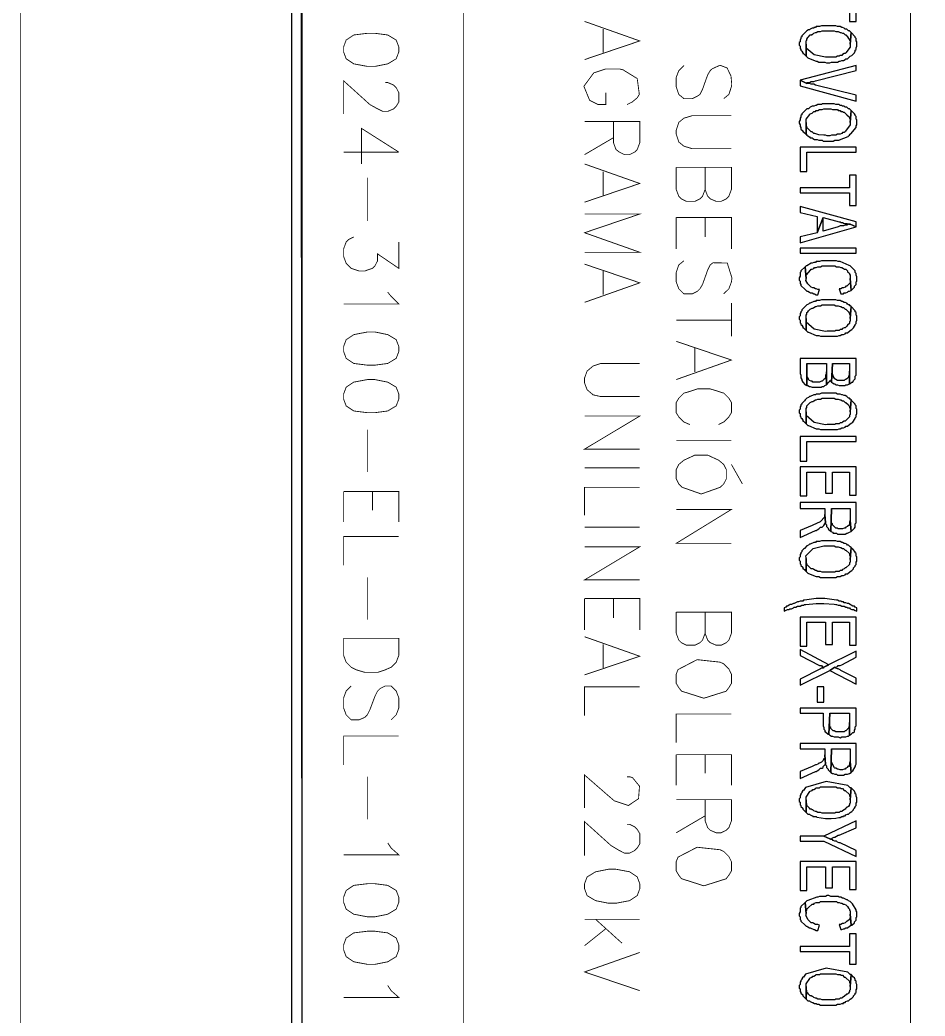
# Model space of a CAD drawing. Extents: x 0.1 to 11.6, y 0.2 to 16.4.
# Drawn here: x 0.125 to 1.014, y 0.937 to 1.915 of the extents above; entities that cross this region are included whole.
import ezdxf

# ---------------------------------------------------------------- set-up
doc = ezdxf.new("R2010")
doc.units = 0
doc.header["$MEASUREMENT"] = 0

msp = doc.modelspace()

# ---------------------------------------------------------------- linework, layer by layer
at = {"color": 0, "const_width": 0.000833}
for points in [[(0.125, 0.1875), (11.5667, 0.1875), (11.5667, 16.3633), (0.125, 16.3633), (0.125, 0.1875)], [(0.49669, 1.88835), (0.49414, 1.89497), (0.48584, 1.90001), (0.473307, 1.90164), (0.465821, 1.90164), (0.452474, 1.90001), (0.444988, 1.89497), (0.442492, 1.88835), (0.442492, 1.88331), (0.444988, 1.87663), (0.452474, 1.87164), (0.465821, 1.86914), (0.473307, 1.86914), (0.48584, 1.87164), (0.49414, 1.87663), (0.49669, 1.88331), (0.49669, 1.88835)], [(0.49669, 1.59413), (0.49414, 1.60081), (0.48584, 1.60579), (0.473307, 1.60835), (0.465821, 1.60835), (0.452474, 1.60579), (0.444988, 1.60081), (0.442492, 1.59413), (0.442492, 1.58914), (0.444988, 1.58247), (0.452474, 1.57747), (0.465821, 1.57579), (0.473307, 1.57579), (0.48584, 1.57747), (0.49414, 1.58247), (0.49669, 1.58914), (0.49669, 1.59413)], [(0.49669, 1.54747), (0.49414, 1.55414), (0.48584, 1.55914), (0.473307, 1.56164), (0.465821, 1.56164), (0.452474, 1.55914), (0.444988, 1.55414), (0.442492, 1.54747), (0.442492, 1.54249), (0.444988, 1.53581), (0.452474, 1.53082), (0.465821, 1.52914), (0.473307, 1.52914), (0.48584, 1.53082), (0.49414, 1.53581), (0.49669, 1.54249), (0.49669, 1.54747)], [(0.81836, 1.47331), (0.81581, 1.47831), (0.810818, 1.48247), (0.800022, 1.48747), (0.787489, 1.48747), (0.776693, 1.48247), (0.771647, 1.47831), (0.769151, 1.47331), (0.769151, 1.46414), (0.771647, 1.45915), (0.775011, 1.45589), (0.793728, 1.44928), (0.812392, 1.45589), (0.81581, 1.45915), (0.81836, 1.46414), (0.81836, 1.47331)], [(0.442492, 1.30751), (0.49669, 1.30751), (0.49669, 1.2908), (0.49414, 1.28413), (0.48915, 1.27913), (0.483344, 1.27664), (0.475857, 1.27414), (0.463325, 1.27414), (0.455024, 1.27664), (0.449978, 1.27913), (0.444988, 1.28413), (0.442492, 1.2908), (0.442492, 1.30751)], [(0.823351, 1.27246), (0.820856, 1.27751), (0.81581, 1.2825), (0.812175, 1.28418), (0.78966, 1.28662), (0.770887, 1.27686), (0.769151, 1.27246), (0.769151, 1.26329), (0.771647, 1.25917), (0.774306, 1.25575), (0.796278, 1.24875), (0.818143, 1.25564), (0.820856, 1.25917), (0.823351, 1.26329), (0.823351, 1.27246)], [(0.823351, 1.08832), (0.820856, 1.09332), (0.81581, 1.09831), (0.812175, 1.09999), (0.78966, 1.10243), (0.770887, 1.09272), (0.769151, 1.08832), (0.769151, 1.07916), (0.771647, 1.07498), (0.774306, 1.07156), (0.796278, 1.06456), (0.818143, 1.07145), (0.820856, 1.07498), (0.823351, 1.07916), (0.823351, 1.08832)], [(0.733344, 1.06668), (0.730849, 1.0733), (0.723307, 1.07834), (0.710015, 1.08084), (0.702474, 1.08084), (0.689996, 1.07834), (0.68164, 1.0733), (0.679144, 1.06668), (0.679144, 1.06163), (0.68164, 1.05496), (0.689996, 1.04997), (0.702474, 1.04747), (0.710015, 1.04747), (0.723307, 1.04997), (0.730849, 1.05496), (0.733344, 1.06163), (0.733344, 1.06668)], [(0.49669, 1.05333), (0.49414, 1.06), (0.48584, 1.065), (0.473307, 1.06662), (0.465821, 1.06662), (0.452474, 1.065), (0.444988, 1.06), (0.442492, 1.05333), (0.442492, 1.04834), (0.444988, 1.04167), (0.452474, 1.03668), (0.465821, 1.03413), (0.473307, 1.03413), (0.48584, 1.03668), (0.49414, 1.04167), (0.49669, 1.04834), (0.49669, 1.05333)], [(0.49669, 1.00667), (0.49414, 1.01329), (0.48584, 1.01834), (0.473307, 1.01997), (0.465821, 1.01997), (0.452474, 1.01834), (0.444988, 1.01329), (0.442492, 1.00667), (0.442492, 1.00163), (0.444988, 0.995008), (0.452474, 0.989962), (0.465821, 0.987468), (0.473307, 0.987468), (0.48584, 0.989962), (0.49414, 0.995008), (0.49669, 1.00163), (0.49669, 1.00667)]]:
    msp.add_lwpolyline(points, close=True, dxfattribs=at)
at = {"color": 0}
for points in [[(0.401693, 16.04), (0.391656, 16.05), (0.401693, 0.554144)], [(0.391656, 16.05), (0.401693, 0.554144), (0.391656, 0.543294)], [(0.945856, 1.91331), (0.945856, 1.94331), (0.939182, 1.94331), (0.939182, 1.93083), (0.890842, 1.93083), (0.890842, 1.92583), (0.939182, 1.92583), (0.939182, 1.91331)], [(0.94081, 1.9025), (0.939996, 1.90332), (0.939182, 1.90414), (0.938314, 1.90414), (0.9375, 1.905), (0.936686, 1.90582), (0.935004, 1.90582), (0.93419, 1.90662), (0.932508, 1.9075), (0.93164, 1.9075), (0.930012, 1.90831), (0.927518, 1.90831), (0.925836, 1.90913), (0.911675, 1.90913), (0.909993, 1.90831), (0.906685, 1.90831), (0.905817, 1.9075), (0.904189, 1.9075), (0.904189, 1.90662), (0.902507, 1.90662), (0.900825, 1.90582), (0.900011, 1.905), (0.899143, 1.905), (0.897515, 1.90414), (0.892524, 1.89914), (0.892524, 1.89833), (0.891656, 1.89746), (0.891656, 1.89665), (0.890842, 1.89497), (0.890842, 1.89333), (0.889974, 1.89247), (0.889974, 1.88997), (0.890842, 1.88917), (0.890842, 1.88667), (0.891656, 1.88579), (0.891656, 1.88499), (0.892524, 1.88417), (0.893337, 1.88249), (0.893337, 1.88167), (0.894151, 1.88167), (0.896647, 1.87918), (0.896647, 1.89415), (0.897515, 1.89497), (0.897515, 1.89583), (0.898329, 1.89746), (0.899143, 1.89833), (0.900825, 1.90001), (0.902507, 1.90001), (0.902507, 1.90082), (0.903321, 1.90082), (0.904189, 1.90164), (0.905817, 1.9025), (0.906685, 1.9025), (0.908311, 1.90332), (0.910807, 1.90332), (0.912489, 1.90414), (0.915853, 1.90414), (0.917914, 1.90414), (0.922581, 1.90414), (0.924154, 1.90414), (0.925836, 1.90332), (0.928331, 1.90332), (0.930012, 1.9025), (0.930826, 1.9025), (0.932508, 1.90164), (0.933322, 1.90164), (0.935004, 1.90001), (0.935818, 1.90001), (0.9375, 1.89833), (0.938314, 1.89665), (0.939182, 1.89583), (0.939182, 1.89497), (0.939996, 1.89415), (0.939996, 1.89085)], [(0.946669, 1.89085), (0.946669, 1.89333), (0.945856, 1.89415), (0.945856, 1.89665), (0.944988, 1.89746), (0.944988, 1.89833), (0.94081, 1.9025), (0.939996, 1.89085), (0.939996, 1.88917), (0.939887, 1.88818), (0.935601, 1.88238), (0.935004, 1.88167), (0.93419, 1.88167), (0.932508, 1.88081), (0.93164, 1.87999), (0.930012, 1.87999), (0.929144, 1.87918), (0.927518, 1.87918), (0.925836, 1.87831), (0.917481, 1.87831), (0.915799, 1.87815), (0.904785, 1.88043), (0.896756, 1.88715), (0.896647, 1.88917), (0.896647, 1.89085), (0.896647, 1.87918), (0.898329, 1.8775), (0.899089, 1.87722), (0.906629, 1.87424), (0.907497, 1.87414), (0.909179, 1.87332), (0.914985, 1.87332), (0.916667, 1.8725), (0.919976, 1.8725), (0.921658, 1.87332), (0.927518, 1.87332), (0.929144, 1.87414), (0.930012, 1.87414), (0.93164, 1.875), (0.933322, 1.875), (0.935004, 1.87582), (0.935818, 1.87663), (0.9375, 1.87663), (0.939996, 1.87918), (0.941678, 1.87999), (0.944174, 1.88249), (0.944988, 1.88417), (0.944988, 1.88499), (0.945856, 1.88579), (0.945856, 1.88747), (0.946669, 1.88917), (0.946669, 1.88997)], [(0.945856, 1.86496), (0.945856, 1.87001), (0.890842, 1.85579), (0.897515, 1.85249), (0.897515, 1.85331), (0.900011, 1.85331), (0.901693, 1.85417), (0.904189, 1.85417), (0.905817, 1.85499)], [(0.945856, 1.83496), (0.945856, 1.84082), (0.905817, 1.85081), (0.904189, 1.85167), (0.901693, 1.85167), (0.900011, 1.85249), (0.897515, 1.85249), (0.890842, 1.85579), (0.890842, 1.84999)], [(0.94081, 1.82579), (0.939996, 1.82667), (0.939182, 1.82747), (0.938314, 1.82747), (0.936686, 1.82915), (0.935004, 1.82915), (0.93419, 1.82997), (0.932508, 1.82997), (0.93164, 1.83083), (0.930012, 1.83083), (0.929144, 1.83165), (0.925836, 1.83165), (0.924154, 1.83247), (0.912489, 1.83247), (0.911675, 1.83165), (0.908311, 1.83165), (0.906685, 1.83083), (0.905817, 1.83083), (0.904189, 1.82997), (0.902507, 1.82997), (0.900825, 1.82915), (0.899143, 1.82747), (0.897515, 1.82747), (0.892524, 1.82249), (0.892524, 1.82167), (0.891656, 1.82081), (0.891656, 1.81917), (0.890842, 1.81831), (0.890842, 1.81668), (0.889974, 1.815), (0.889974, 1.81332), (0.890842, 1.81164), (0.890842, 1.81), (0.891656, 1.80914), (0.891656, 1.80751), (0.893337, 1.80583), (0.893337, 1.80496), (0.894151, 1.80496), (0.896647, 1.80246), (0.896647, 1.81668), (0.896701, 1.81728), (0.90039, 1.82206), (0.900825, 1.82249), (0.902507, 1.82329), (0.904189, 1.82497), (0.905817, 1.82497), (0.906685, 1.82579), (0.908311, 1.82579), (0.909993, 1.82667), (0.912489, 1.82667), (0.914171, 1.82747), (0.920844, 1.82747), (0.922526, 1.82667), (0.927518, 1.82667), (0.928331, 1.82579), (0.930012, 1.82579), (0.930826, 1.82497), (0.932508, 1.82497), (0.933322, 1.82417), (0.93419, 1.82417), (0.935818, 1.82249), (0.936686, 1.82167), (0.939182, 1.81917), (0.939182, 1.81831), (0.939996, 1.81749), (0.939996, 1.81413)], [(0.946669, 1.81413), (0.946669, 1.81668), (0.945856, 1.81749), (0.945856, 1.81999), (0.944988, 1.82081), (0.944988, 1.82167), (0.944174, 1.82249), (0.94081, 1.82579), (0.939996, 1.81413), (0.939996, 1.8125), (0.94005, 1.81168), (0.935493, 1.80556), (0.935004, 1.80496), (0.93419, 1.80414), (0.932508, 1.80414), (0.93164, 1.80333), (0.930012, 1.80246), (0.927518, 1.80246), (0.925836, 1.80165), (0.921658, 1.80165), (0.919976, 1.80083), (0.917481, 1.80083), (0.915853, 1.80165), (0.914171, 1.8016), (0.909179, 1.80192), (0.905436, 1.80311), (0.904189, 1.80333), (0.902507, 1.80496), (0.901693, 1.80496), (0.899143, 1.80751), (0.898329, 1.80832), (0.897515, 1.80914), (0.897515, 1.81), (0.896647, 1.81082), (0.896647, 1.81413), (0.896647, 1.80246), (0.897515, 1.80165), (0.898329, 1.80083), (0.900011, 1.79997), (0.900825, 1.79915), (0.902507, 1.79915), (0.903321, 1.79833), (0.905003, 1.79747), (0.907497, 1.79747), (0.909179, 1.79665), (0.912489, 1.79665), (0.913357, 1.79585), (0.92334, 1.79585), (0.925022, 1.79665), (0.929144, 1.79665), (0.929525, 1.79699), (0.937935, 1.80035), (0.938314, 1.80083), (0.939182, 1.80165), (0.939996, 1.80246), (0.940701, 1.80285), (0.945801, 1.80919), (0.945856, 1.81), (0.945856, 1.81082), (0.946669, 1.81164), (0.946669, 1.81332)], [(0.945856, 1.785), (0.945856, 1.78999), (0.890842, 1.78999), (0.890842, 1.76585), (0.897515, 1.76585), (0.897515, 1.785)], [(0.945856, 1.73247), (0.945856, 1.76247), (0.939182, 1.76247), (0.939182, 1.75), (0.890842, 1.75), (0.890842, 1.74501), (0.939182, 1.74501), (0.939182, 1.73247)], [(0.945856, 1.71164), (0.945856, 1.71664), (0.890842, 1.73167), (0.890842, 1.72581), (0.907497, 1.72163), (0.907497, 1.70583), (0.913357, 1.72081), (0.929144, 1.71664), (0.930012, 1.71664), (0.930826, 1.71582), (0.932508, 1.71582), (0.93419, 1.715), (0.936686, 1.715), (0.938314, 1.71414), (0.939996, 1.71414)], [(0.945856, 1.71164), (0.939996, 1.71414), (0.9375, 1.71414), (0.936686, 1.71332), (0.935004, 1.71332), (0.933322, 1.71251), (0.930012, 1.71251), (0.928331, 1.71164), (0.913357, 1.70747), (0.913357, 1.72081), (0.907497, 1.70583), (0.890842, 1.70167), (0.890842, 1.69581)], [(0.890842, 1.68582), (0.945856, 1.68582), (0.945856, 1.69081), (0.890842, 1.69081), (0.890842, 1.68582)], [(0.946669, 1.66081), (0.946669, 1.66249), (0.945856, 1.66417), (0.945856, 1.66581), (0.944988, 1.66667), (0.944988, 1.66829), (0.94081, 1.67247), (0.939996, 1.67333), (0.939074, 1.67367), (0.930122, 1.67751), (0.929144, 1.67746), (0.928331, 1.67746), (0.92665, 1.67833), (0.92334, 1.67833), (0.92041, 1.67833), (0.913846, 1.67833), (0.911675, 1.67833), (0.909993, 1.67746), (0.906685, 1.67746), (0.905817, 1.67665), (0.904189, 1.67665), (0.902507, 1.67583), (0.901693, 1.67583), (0.900011, 1.67497), (0.899143, 1.67415), (0.897515, 1.67333), (0.896647, 1.67333), (0.895833, 1.67247), (0.896647, 1.66081), (0.896647, 1.66331), (0.896972, 1.66439), (0.900879, 1.66917), (0.901693, 1.66997), (0.902507, 1.66997), (0.904189, 1.67085), (0.905003, 1.67165), (0.906685, 1.67165), (0.908311, 1.67247), (0.910807, 1.67247), (0.912489, 1.67333), (0.925022, 1.67333), (0.92665, 1.67247), (0.929144, 1.67247), (0.930826, 1.67165), (0.93164, 1.67165), (0.933322, 1.67085), (0.93419, 1.66997), (0.935818, 1.66997), (0.9375, 1.66829), (0.9375, 1.66749), (0.938314, 1.66667), (0.939182, 1.66581), (0.939182, 1.66499), (0.939996, 1.66417), (0.939996, 1.66081), (0.94081, 1.64914), (0.944174, 1.6525), (0.944174, 1.65332), (0.945856, 1.655), (0.945856, 1.6575), (0.946669, 1.65831), (0.946669, 1.65913)], [(0.909993, 1.65001), (0.908311, 1.65001), (0.906685, 1.65082), (0.905817, 1.65082), (0.904189, 1.65164), (0.903321, 1.65164), (0.901693, 1.6525), (0.899143, 1.655), (0.898546, 1.65571), (0.896593, 1.65901), (0.896647, 1.66), (0.896647, 1.66081), (0.895833, 1.67247), (0.891656, 1.66829), (0.891656, 1.66749), (0.890842, 1.66667), (0.890842, 1.66331), (0.889974, 1.66168), (0.889974, 1.65913), (0.890842, 1.65831), (0.890842, 1.65582), (0.891656, 1.655), (0.891656, 1.65414), (0.891982, 1.65381), (0.895454, 1.65039), (0.895833, 1.65001), (0.897515, 1.64833), (0.898329, 1.64833), (0.900011, 1.64746), (0.900825, 1.64665), (0.902507, 1.64665), (0.904189, 1.64583), (0.905003, 1.64583), (0.906685, 1.64497), (0.908311, 1.64497)], [(0.94081, 1.64914), (0.939996, 1.66081), (0.939996, 1.65663), (0.939182, 1.65582), (0.936686, 1.65332), (0.935818, 1.65332), (0.935004, 1.6525), (0.933322, 1.65164), (0.932508, 1.65164), (0.930826, 1.65082), (0.929144, 1.65082), (0.930826, 1.64583), (0.933322, 1.64583), (0.93419, 1.64665), (0.935818, 1.64665), (0.9375, 1.64746), (0.938314, 1.64833), (0.939182, 1.64833)], [(0.94081, 1.63331), (0.939996, 1.63417), (0.939182, 1.63499), (0.938314, 1.63499), (0.9375, 1.63579), (0.936686, 1.63667), (0.935004, 1.63747), (0.93419, 1.63747), (0.932508, 1.63829), (0.93164, 1.63829), (0.930012, 1.63917), (0.927518, 1.63917), (0.925836, 1.63997), (0.911675, 1.63997), (0.909993, 1.63917), (0.906685, 1.63917), (0.905817, 1.63829), (0.904189, 1.63829), (0.900825, 1.63667), (0.900011, 1.63667), (0.899143, 1.63579), (0.897515, 1.63499), (0.892524, 1.62999), (0.892524, 1.62918), (0.891656, 1.62831), (0.891656, 1.6275), (0.890842, 1.62662), (0.890842, 1.62414), (0.889974, 1.62332), (0.889974, 1.62082), (0.890842, 1.62001), (0.890842, 1.61746), (0.891656, 1.61664), (0.891656, 1.61583), (0.892524, 1.61496), (0.893337, 1.61333), (0.893337, 1.61247), (0.894151, 1.61247), (0.896647, 1.60997), (0.896647, 1.625), (0.897515, 1.62582), (0.897515, 1.6275), (0.898329, 1.62831), (0.899143, 1.62918), (0.900825, 1.63081), (0.902507, 1.63167), (0.903321, 1.63167), (0.904189, 1.63249), (0.905817, 1.63331), (0.906685, 1.63331), (0.908311, 1.63417), (0.910807, 1.63417), (0.912489, 1.63499), (0.924154, 1.63499), (0.925836, 1.63417), (0.928331, 1.63417), (0.930012, 1.63331), (0.930826, 1.63331), (0.932508, 1.63249), (0.933322, 1.63249), (0.935004, 1.63081), (0.935818, 1.63081), (0.938314, 1.62831), (0.939182, 1.62662), (0.939182, 1.62582), (0.939996, 1.625), (0.939996, 1.62164)], [(0.946669, 1.62164), (0.946669, 1.62414), (0.945856, 1.625), (0.945856, 1.6275), (0.944988, 1.62831), (0.944988, 1.62918), (0.94081, 1.63331), (0.939996, 1.62164), (0.939996, 1.61914), (0.939182, 1.61833), (0.939182, 1.61664), (0.9375, 1.61496), (0.936686, 1.61415), (0.935004, 1.61247), (0.93419, 1.61247), (0.932508, 1.61165), (0.93164, 1.61083), (0.930012, 1.61083), (0.929144, 1.60997), (0.925836, 1.60997), (0.925022, 1.60915), (0.917481, 1.60915), (0.915799, 1.609), (0.904785, 1.61128), (0.896756, 1.618), (0.896647, 1.62001), (0.896647, 1.62164), (0.896647, 1.60997), (0.898329, 1.60835), (0.899089, 1.60807), (0.906629, 1.60508), (0.907497, 1.60499), (0.909179, 1.60499), (0.910807, 1.60417), (0.9139, 1.60417), (0.920953, 1.60417), (0.92334, 1.60417), (0.927518, 1.60417), (0.929144, 1.60499), (0.930012, 1.60499), (0.93164, 1.60579), (0.933322, 1.60579), (0.935004, 1.60667), (0.935818, 1.60747), (0.9375, 1.60747), (0.939996, 1.60997), (0.941678, 1.61083), (0.94336, 1.61247), (0.944174, 1.61415), (0.944988, 1.61496), (0.944988, 1.61583), (0.945856, 1.61664), (0.945856, 1.61833), (0.946669, 1.62001), (0.946669, 1.62082)], [(0.945856, 1.56831), (0.945856, 1.58247), (0.890842, 1.58247), (0.890842, 1.56749), (0.891656, 1.56581), (0.891656, 1.56332), (0.892524, 1.56164), (0.892524, 1.56082), (0.893337, 1.55914), (0.895833, 1.55664), (0.897515, 1.55583), (0.897515, 1.57747), (0.916667, 1.57747), (0.916667, 1.55664), (0.919163, 1.55914), (0.919976, 1.56), (0.919976, 1.56082), (0.921658, 1.55914), (0.922526, 1.57747), (0.939182, 1.57747), (0.939182, 1.55751), (0.94081, 1.55832), (0.941678, 1.55914), (0.942492, 1.55914), (0.94336, 1.56082), (0.944174, 1.56164), (0.944988, 1.5625), (0.944988, 1.565), (0.945856, 1.56581), (0.945856, 1.56749)], [(0.916667, 1.55664), (0.916667, 1.56917), (0.916667, 1.56749), (0.915853, 1.56581), (0.915853, 1.56332), (0.914985, 1.5625), (0.914171, 1.56164), (0.912489, 1.56), (0.911675, 1.56), (0.909993, 1.55914), (0.903321, 1.55914), (0.902507, 1.56), (0.901693, 1.56), (0.900011, 1.56082), (0.899143, 1.56164), (0.899143, 1.5625), (0.898329, 1.56332), (0.897515, 1.565), (0.897515, 1.57747), (0.897515, 1.55583), (0.898329, 1.55583), (0.900011, 1.55496), (0.900825, 1.55496), (0.902507, 1.55414), (0.911675, 1.55414), (0.912489, 1.55496), (0.914171, 1.55496), (0.914985, 1.55583)], [(0.939182, 1.55751), (0.939182, 1.56999), (0.939182, 1.56581), (0.938314, 1.565), (0.938314, 1.56412), (0.936686, 1.5625), (0.935818, 1.56164), (0.935004, 1.56164), (0.93419, 1.56082), (0.927518, 1.56082), (0.925836, 1.56164), (0.925022, 1.5625), (0.924154, 1.56332), (0.92334, 1.565), (0.92334, 1.56581), (0.922526, 1.56668), (0.922526, 1.57747), (0.921658, 1.55914), (0.922526, 1.55832), (0.924154, 1.55751), (0.925022, 1.55751), (0.925836, 1.55664), (0.927518, 1.55664), (0.929144, 1.55583), (0.935004, 1.55583), (0.935818, 1.55664), (0.9375, 1.55664), (0.939182, 1.55751)], [(0.94081, 1.54167), (0.939996, 1.54249), (0.939182, 1.54329), (0.938314, 1.54329), (0.936686, 1.54497), (0.935004, 1.54585), (0.93419, 1.54585), (0.932508, 1.54665), (0.93164, 1.54665), (0.930012, 1.54747), (0.927518, 1.54747), (0.925836, 1.54833), (0.911675, 1.54833), (0.909993, 1.54747), (0.906685, 1.54747), (0.905817, 1.54665), (0.904189, 1.54665), (0.900825, 1.54497), (0.900011, 1.54497), (0.899143, 1.54417), (0.897515, 1.54329), (0.895833, 1.54167), (0.895019, 1.54081), (0.892524, 1.53831), (0.892524, 1.53749), (0.891656, 1.53668), (0.891656, 1.53581), (0.890842, 1.535), (0.890842, 1.5325), (0.889974, 1.53163), (0.889974, 1.52914), (0.890842, 1.52832), (0.890842, 1.52582), (0.891656, 1.52501), (0.891656, 1.52414), (0.892524, 1.52333), (0.893337, 1.52165), (0.893337, 1.52083), (0.894151, 1.52083), (0.895019, 1.51997), (0.896647, 1.51833), (0.896647, 1.53331), (0.897515, 1.53413), (0.897515, 1.53581), (0.898329, 1.53668), (0.899143, 1.53749), (0.900825, 1.53917), (0.902507, 1.53999), (0.903321, 1.53999), (0.904189, 1.54081), (0.905817, 1.54167), (0.906685, 1.54167), (0.908311, 1.54249), (0.910807, 1.54249), (0.912489, 1.54329), (0.924154, 1.54329), (0.925836, 1.54249), (0.928331, 1.54249), (0.930012, 1.54167), (0.930826, 1.54167), (0.932508, 1.54081), (0.933322, 1.54081), (0.935004, 1.53917), (0.935818, 1.53917), (0.938314, 1.53668), (0.939182, 1.535), (0.939182, 1.53413), (0.939996, 1.53331), (0.939996, 1.53)], [(0.946669, 1.53), (0.946669, 1.5325), (0.945856, 1.53331), (0.945856, 1.53581), (0.944988, 1.53668), (0.944988, 1.53749), (0.941678, 1.54081), (0.94081, 1.54167), (0.939996, 1.53), (0.939996, 1.5275), (0.939182, 1.52664), (0.939182, 1.52501), (0.935004, 1.52083), (0.93419, 1.52083), (0.932508, 1.51997), (0.93164, 1.51915), (0.930012, 1.51915), (0.929144, 1.51833), (0.925836, 1.51833), (0.925022, 1.51747), (0.917481, 1.51747), (0.915799, 1.51731), (0.904785, 1.51958), (0.896756, 1.52632), (0.896647, 1.52832), (0.896647, 1.53), (0.896647, 1.51833), (0.898329, 1.51665), (0.899089, 1.51639), (0.906629, 1.5134), (0.907497, 1.51329), (0.909179, 1.51329), (0.910807, 1.51247), (0.9139, 1.51247), (0.920953, 1.51247), (0.92334, 1.51247), (0.927518, 1.51247), (0.929144, 1.51329), (0.930012, 1.51329), (0.93164, 1.51417), (0.933322, 1.51417), (0.935004, 1.51497), (0.935818, 1.51585), (0.9375, 1.51585), (0.939996, 1.51833), (0.941678, 1.51915), (0.942492, 1.51997), (0.94336, 1.52083), (0.944174, 1.52246), (0.944988, 1.52333), (0.944988, 1.52414), (0.945856, 1.52501), (0.945856, 1.52664), (0.946669, 1.52832), (0.946669, 1.52914)], [(0.945856, 1.50082), (0.945856, 1.50581), (0.890842, 1.50581), (0.890842, 1.48167), (0.897515, 1.48167), (0.897515, 1.50082)], [(0.945856, 1.44829), (0.945856, 1.47581), (0.890842, 1.47581), (0.890842, 1.44749), (0.897515, 1.44749), (0.897515, 1.47081), (0.915853, 1.47081), (0.915853, 1.44997), (0.922526, 1.44997), (0.922526, 1.47081), (0.939182, 1.47081), (0.939182, 1.44829)], [(0.945856, 1.42333), (0.945856, 1.44081), (0.890842, 1.44081), (0.890842, 1.435), (0.914985, 1.435), (0.914985, 1.42914), (0.915853, 1.42085), (0.915853, 1.41997), (0.916667, 1.41917), (0.916667, 1.41749), (0.917481, 1.41667), (0.918349, 1.41581), (0.918349, 1.41499), (0.919163, 1.41417), (0.919976, 1.41331), (0.920844, 1.41249), (0.921658, 1.435), (0.939996, 1.435), (0.939996, 1.42333), (0.94081, 1.41249), (0.944174, 1.41581), (0.944988, 1.41667), (0.944988, 1.41997), (0.945856, 1.42085), (0.945856, 1.42247)], [(0.915853, 1.42085), (0.914985, 1.42914), (0.914985, 1.42833), (0.915147, 1.42697), (0.910374, 1.42199), (0.903375, 1.41883), (0.902507, 1.41829), (0.890842, 1.41331), (0.890842, 1.40663), (0.905817, 1.41331), (0.906685, 1.41331), (0.907497, 1.41417), (0.909179, 1.41499), (0.909993, 1.41581), (0.910807, 1.41667), (0.912489, 1.41667), (0.914171, 1.41829), (0.914985, 1.41997)], [(0.94081, 1.41249), (0.939996, 1.42333), (0.939182, 1.42165), (0.939182, 1.41917), (0.9375, 1.41749), (0.935818, 1.41667), (0.935004, 1.41581), (0.93419, 1.41581), (0.932508, 1.41499), (0.928331, 1.41499), (0.927518, 1.41581), (0.925836, 1.41581), (0.925022, 1.41667), (0.922526, 1.41917), (0.922526, 1.41997), (0.921658, 1.42085), (0.921658, 1.435), (0.920844, 1.41249), (0.922526, 1.41168), (0.92334, 1.41081), (0.92665, 1.41081), (0.927518, 1.41), (0.935004, 1.41), (0.936686, 1.41081), (0.9375, 1.41081), (0.939182, 1.41168)], [(0.94081, 1.39665), (0.939996, 1.39746), (0.938314, 1.39914), (0.9375, 1.39914), (0.936686, 1.40001), (0.935004, 1.40082), (0.93419, 1.40082), (0.932508, 1.40164), (0.93164, 1.40164), (0.930012, 1.4025), (0.927518, 1.4025), (0.925836, 1.40332), (0.911675, 1.40332), (0.909993, 1.4025), (0.906685, 1.4025), (0.905817, 1.40164), (0.904189, 1.40164), (0.900825, 1.40001), (0.900011, 1.40001), (0.899143, 1.39914), (0.897515, 1.39833), (0.895019, 1.39583), (0.894151, 1.39497), (0.892524, 1.39333), (0.892524, 1.39247), (0.891656, 1.39165), (0.891656, 1.39085), (0.890842, 1.38997), (0.890842, 1.38748), (0.889974, 1.38666), (0.889974, 1.38417), (0.890842, 1.3833), (0.890842, 1.38081), (0.891656, 1.37999), (0.891656, 1.37918), (0.893337, 1.3775), (0.893337, 1.37581), (0.894151, 1.37581), (0.895019, 1.375), (0.895833, 1.37413), (0.896647, 1.37332), (0.896647, 1.38666), (0.896485, 1.38873), (0.9037, 1.39578), (0.914279, 1.39849), (0.915853, 1.39833), (0.924154, 1.39833), (0.925836, 1.39746), (0.928331, 1.39746), (0.930012, 1.39665), (0.930826, 1.39665), (0.932508, 1.39583), (0.933322, 1.39583), (0.93419, 1.39497), (0.935004, 1.39415), (0.935818, 1.39415), (0.939182, 1.39085), (0.939182, 1.38917), (0.939996, 1.38829), (0.939996, 1.38498)], [(0.946669, 1.38498), (0.946669, 1.38748), (0.945856, 1.38829), (0.945856, 1.39085), (0.944988, 1.39165), (0.944988, 1.39247), (0.942492, 1.39497), (0.941678, 1.39583), (0.94081, 1.39665), (0.939996, 1.38498), (0.939996, 1.38249), (0.939182, 1.38167), (0.939182, 1.37999), (0.935818, 1.37663), (0.935004, 1.37663), (0.93419, 1.37581), (0.932508, 1.375), (0.93164, 1.37413), (0.930012, 1.37413), (0.929144, 1.37332), (0.925836, 1.37332), (0.925022, 1.3725), (0.912489, 1.3725), (0.910807, 1.37332), (0.908311, 1.37332), (0.906685, 1.37413), (0.905817, 1.37413), (0.904189, 1.375), (0.903321, 1.37581), (0.901693, 1.37581), (0.899143, 1.37831), (0.898329, 1.37918), (0.897515, 1.37999), (0.897515, 1.38081), (0.896647, 1.38249), (0.896647, 1.3858), (0.896647, 1.37332), (0.898329, 1.37164), (0.899089, 1.37137), (0.906629, 1.36843), (0.907497, 1.36833), (0.909179, 1.36833), (0.910807, 1.36746), (0.9139, 1.36746), (0.920953, 1.36746), (0.92334, 1.36746), (0.925836, 1.36746), (0.927518, 1.36833), (0.930012, 1.36833), (0.93164, 1.36914), (0.933322, 1.36914), (0.935004, 1.37001), (0.935818, 1.37082), (0.9375, 1.37082), (0.939996, 1.37332), (0.941678, 1.37413), (0.942492, 1.375), (0.94336, 1.37581), (0.94336, 1.37663), (0.944988, 1.37831), (0.944988, 1.37918), (0.945856, 1.37999), (0.945856, 1.38249), (0.946669, 1.3833), (0.946669, 1.38417)], [(0.946669, 1.33415), (0.946669, 1.33751), (0.944988, 1.33832), (0.944174, 1.33914), (0.942492, 1.33914), (0.94081, 1.34001), (0.939996, 1.34082), (0.938314, 1.34163), (0.9375, 1.34163), (0.935818, 1.3425), (0.93419, 1.3425), (0.933322, 1.34332), (0.93164, 1.34332), (0.930826, 1.34413), (0.929144, 1.34413), (0.927518, 1.345), (0.92665, 1.34511), (0.914985, 1.34673), (0.914171, 1.34663), (0.907497, 1.34663), (0.906629, 1.34673), (0.895019, 1.34511), (0.894151, 1.345), (0.893337, 1.34413), (0.890842, 1.34413), (0.88916, 1.34332), (0.888346, 1.34332), (0.884983, 1.34163), (0.884169, 1.34163), (0.882488, 1.34082), (0.88086, 1.34082), (0.879992, 1.34001), (0.87831, 1.33914), (0.877496, 1.33914), (0.876682, 1.33832), (0.875, 1.33751), (0.875, 1.33415), (0.87831, 1.33583), (0.879992, 1.33583), (0.88086, 1.33664), (0.882488, 1.33664), (0.884169, 1.33751), (0.884983, 1.33832), (0.886664, 1.33832), (0.888346, 1.33914), (0.890842, 1.33914), (0.892524, 1.34001), (0.894151, 1.34001), (0.895019, 1.34082), (0.896376, 1.34077), (0.906521, 1.3418), (0.908311, 1.34163), (0.912489, 1.34163), (0.914171, 1.34169), (0.924208, 1.34109), (0.925836, 1.34082), (0.92665, 1.34082), (0.928331, 1.34001), (0.930012, 1.34001), (0.93164, 1.33914), (0.93419, 1.33914), (0.935818, 1.33832), (0.936686, 1.33832), (0.9375, 1.33751), (0.939182, 1.33751), (0.939996, 1.33664), (0.941678, 1.33583), (0.94336, 1.33583), (0.944988, 1.33496)], [(0.945856, 1.30084), (0.945856, 1.32834), (0.890842, 1.32834), (0.890842, 1.29997), (0.897515, 1.29997), (0.897515, 1.3233), (0.915853, 1.3233), (0.915853, 1.30165), (0.922526, 1.30165), (0.922526, 1.3233), (0.939182, 1.3233), (0.939182, 1.30084)], [(0.919163, 1.28163), (0.890842, 1.29666), (0.890842, 1.2908), (0.909993, 1.28082), (0.911675, 1.28082), (0.912489, 1.28), (0.914171, 1.27913)], [(0.945856, 1.28917), (0.945856, 1.29498), (0.914171, 1.27913), (0.913357, 1.27832), (0.911675, 1.27832), (0.910807, 1.27751), (0.890842, 1.26747), (0.890842, 1.26166), (0.919976, 1.27582), (0.925022, 1.27913), (0.925836, 1.27913), (0.927518, 1.28), (0.928331, 1.28082), (0.930012, 1.28082), (0.93164, 1.28163)], [(0.945856, 1.26248), (0.945856, 1.26834), (0.930826, 1.27582), (0.930012, 1.27664), (0.928331, 1.27751), (0.927518, 1.27751), (0.925836, 1.27832), (0.925022, 1.27913), (0.919976, 1.27582)], [(0.907497, 1.24501), (0.914171, 1.24501), (0.914171, 1.25998), (0.907497, 1.25998), (0.907497, 1.24501)], [(0.945856, 1.22499), (0.945856, 1.23915), (0.890842, 1.23915), (0.890842, 1.23416), (0.913357, 1.23416), (0.913357, 1.22163), (0.914171, 1.22), (0.914171, 1.21832), (0.914985, 1.2175), (0.914985, 1.21582), (0.915853, 1.21582), (0.918349, 1.21332), (0.919163, 1.21332), (0.919976, 1.23416), (0.939182, 1.23416), (0.939182, 1.21251), (0.94081, 1.21332), (0.942492, 1.21501), (0.94336, 1.21501), (0.944174, 1.21582), (0.944174, 1.2175), (0.944988, 1.21832), (0.944988, 1.22081), (0.945856, 1.22163), (0.945856, 1.22418)], [(0.939182, 1.21251), (0.939182, 1.22499), (0.939182, 1.22081), (0.938314, 1.22), (0.938314, 1.21913), (0.9375, 1.21832), (0.935818, 1.21663), (0.935004, 1.21663), (0.93419, 1.21582), (0.925836, 1.21582), (0.924154, 1.21663), (0.92334, 1.21663), (0.921658, 1.21832), (0.920844, 1.21913), (0.920844, 1.22), (0.919976, 1.22081), (0.919976, 1.23416), (0.919163, 1.21332), (0.919976, 1.21251), (0.921658, 1.21164), (0.922526, 1.21164), (0.924154, 1.21083), (0.928331, 1.21083), (0.930012, 1.20996), (0.93164, 1.21083), (0.935818, 1.21083), (0.9375, 1.21164), (0.938314, 1.21164)], [(0.945856, 1.18663), (0.945856, 1.20416), (0.890842, 1.20416), (0.890842, 1.19916), (0.914985, 1.19916), (0.914985, 1.19331), (0.915853, 1.18414), (0.915853, 1.18332), (0.916667, 1.18251), (0.916667, 1.18083), (0.918349, 1.17914), (0.918349, 1.17833), (0.920844, 1.17584), (0.921658, 1.19916), (0.939996, 1.19916), (0.939996, 1.18663), (0.94081, 1.17584), (0.941678, 1.17665), (0.942708, 1.17757), (0.945042, 1.18132), (0.945421, 1.1837), (0.945856, 1.18414), (0.945856, 1.18582)], [(0.915853, 1.18414), (0.914985, 1.19331), (0.914985, 1.19), (0.914171, 1.18913), (0.913357, 1.1875), (0.911675, 1.18582), (0.909993, 1.185), (0.909179, 1.185), (0.908311, 1.18414), (0.906685, 1.18332), (0.905817, 1.18332), (0.902507, 1.18164), (0.890842, 1.17665), (0.890842, 1.16998), (0.905817, 1.17665), (0.906685, 1.17665), (0.907497, 1.17746), (0.909179, 1.17833), (0.909993, 1.17914), (0.910807, 1.17996), (0.912489, 1.17996), (0.913357, 1.18083), (0.913357, 1.18164), (0.914985, 1.18332)], [(0.94081, 1.17584), (0.939996, 1.18663), (0.939182, 1.185), (0.939182, 1.18332), (0.938314, 1.18164), (0.9375, 1.18164), (0.9375, 1.18083), (0.935818, 1.17996), (0.935004, 1.17914), (0.93419, 1.17914), (0.932508, 1.17833), (0.930012, 1.17833), (0.928331, 1.17914), (0.927518, 1.17914), (0.925836, 1.17996), (0.925022, 1.17996), (0.924479, 1.18045), (0.921496, 1.18593), (0.921658, 1.18663), (0.921658, 1.19916), (0.920844, 1.17584), (0.922526, 1.17497), (0.92334, 1.17497), (0.925022, 1.17415), (0.92665, 1.17415), (0.927518, 1.17334), (0.933322, 1.17334), (0.935004, 1.17415), (0.9375, 1.17415), (0.939182, 1.17497)], [(0.94081, 1.16081), (0.939996, 1.16081), (0.937663, 1.16303), (0.916558, 1.16694), (0.896104, 1.16103), (0.894151, 1.15831), (0.893337, 1.15831), (0.892524, 1.15663), (0.892524, 1.15582), (0.891656, 1.155), (0.891656, 1.15413), (0.890842, 1.15332), (0.890842, 1.15082), (0.889974, 1.15001), (0.889974, 1.14746), (0.890842, 1.14665), (0.890842, 1.14415), (0.891656, 1.14334), (0.891656, 1.14247), (0.893337, 1.14084), (0.893337, 1.13997), (0.896647, 1.13666), (0.896647, 1.15082), (0.896647, 1.15158), (0.900282, 1.15701), (0.900825, 1.1575), (0.902507, 1.15831), (0.903321, 1.15913), (0.904189, 1.15913), (0.905817, 1.15999), (0.906685, 1.16081), (0.909993, 1.16081), (0.910807, 1.16168), (0.925836, 1.16168), (0.927518, 1.16081), (0.930012, 1.16081), (0.930826, 1.15999), (0.932508, 1.15999), (0.93419, 1.15831), (0.935004, 1.15831), (0.939182, 1.15413), (0.939182, 1.15332), (0.939996, 1.15164), (0.939996, 1.14914)], [(0.946669, 1.14914), (0.946669, 1.15082), (0.945856, 1.15251), (0.945856, 1.15413), (0.944988, 1.155), (0.944988, 1.15582), (0.944174, 1.1575), (0.941678, 1.15999), (0.94081, 1.16081), (0.939996, 1.14914), (0.939996, 1.14583), (0.939182, 1.14497), (0.939182, 1.14415), (0.938314, 1.14247), (0.9375, 1.14166), (0.936686, 1.14166), (0.935818, 1.14084), (0.935004, 1.13997), (0.93419, 1.13916), (0.932508, 1.13829), (0.93164, 1.13748), (0.930012, 1.13748), (0.929144, 1.13666), (0.925836, 1.13666), (0.925022, 1.1358), (0.912489, 1.1358), (0.910807, 1.13666), (0.908311, 1.13666), (0.906685, 1.13748), (0.905817, 1.13748), (0.904189, 1.13829), (0.903321, 1.13916), (0.902507, 1.13916), (0.901693, 1.13997), (0.900825, 1.13997), (0.900011, 1.14084), (0.899143, 1.14166), (0.898329, 1.14247), (0.897515, 1.14334), (0.897515, 1.14497), (0.896647, 1.14583), (0.896647, 1.14914), (0.896647, 1.13666), (0.898329, 1.13498), (0.900011, 1.13498), (0.900825, 1.13417), (0.902507, 1.1333), (0.903321, 1.1333), (0.903321, 1.13249), (0.906685, 1.13249), (0.907335, 1.132), (0.915799, 1.13081), (0.916667, 1.13081), (0.919976, 1.13081), (0.921442, 1.13075), (0.925999, 1.13108), (0.928982, 1.13173), (0.930012, 1.13167), (0.93164, 1.13249), (0.933322, 1.13249), (0.933322, 1.1333), (0.935004, 1.1333), (0.935818, 1.13417), (0.9375, 1.13498), (0.938314, 1.13498), (0.939996, 1.13666), (0.941678, 1.13748), (0.94336, 1.13916), (0.94336, 1.13997), (0.944174, 1.14084), (0.944988, 1.14166), (0.944988, 1.14247), (0.945856, 1.14334), (0.945856, 1.14583), (0.946669, 1.14665), (0.946669, 1.14746)], [(0.945856, 1.12164), (0.945856, 1.12831), (0.914171, 1.11334), (0.919976, 1.11084), (0.921658, 1.11084), (0.922526, 1.11165), (0.924154, 1.11247), (0.925022, 1.11247), (0.928331, 1.11415), (0.929144, 1.11415)], [(0.945856, 1.09332), (0.945856, 1.09918), (0.930012, 1.10666), (0.929144, 1.10666), (0.927518, 1.10748), (0.92665, 1.10834), (0.925022, 1.10834), (0.92334, 1.10916), (0.922526, 1.10997), (0.920844, 1.10997), (0.919976, 1.11084), (0.914171, 1.11334), (0.890842, 1.11334), (0.890842, 1.10834), (0.914171, 1.10834)], [(0.945856, 1.06082), (0.945856, 1.08832), (0.890842, 1.08832), (0.890842, 1.06), (0.897515, 1.06), (0.897515, 1.08333), (0.915853, 1.08333), (0.915853, 1.0625), (0.922526, 1.0625), (0.922526, 1.08333), (0.939182, 1.08333), (0.939182, 1.06082)], [(0.909993, 1.02582), (0.908311, 1.02664), (0.905817, 1.02664), (0.904189, 1.02751), (0.903321, 1.02832), (0.901693, 1.02832), (0.899143, 1.03082), (0.898762, 1.0312), (0.896539, 1.03527), (0.896647, 1.03581), (0.896647, 1.03749), (0.895833, 1.04834), (0.891656, 1.04416), (0.891656, 1.04329), (0.890842, 1.04248), (0.890842, 1.03917), (0.889974, 1.03749), (0.889974, 1.03499), (0.890842, 1.03413), (0.890842, 1.03163), (0.891656, 1.03082), (0.891656, 1.03), (0.891982, 1.02968), (0.895454, 1.0262), (0.895833, 1.02582), (0.896647, 1.02501), (0.897515, 1.02501), (0.898329, 1.02414), (0.900011, 1.02333), (0.900825, 1.02333), (0.904189, 1.02165), (0.905003, 1.02165), (0.906685, 1.02083), (0.908311, 1.02083)], [(0.946669, 1.03668), (0.946669, 1.03917), (0.945856, 1.03998), (0.94591, 1.04085), (0.942219, 1.04698), (0.941678, 1.04747), (0.94081, 1.04834), (0.939996, 1.04915), (0.938314, 1.04997), (0.9375, 1.05084), (0.936686, 1.05084), (0.933322, 1.05246), (0.932508, 1.05246), (0.930826, 1.05333), (0.929144, 1.05333), (0.928331, 1.05414), (0.920844, 1.05414), (0.919163, 1.05496), (0.917481, 1.05496), (0.915853, 1.05414), (0.909993, 1.05414), (0.908311, 1.05333), (0.907281, 1.05344), (0.898438, 1.05029), (0.897515, 1.04997), (0.895833, 1.04834), (0.896647, 1.03749), (0.896647, 1.03998), (0.897515, 1.0408), (0.897515, 1.04167), (0.898329, 1.04248), (0.899143, 1.04329), (0.902507, 1.04666), (0.904189, 1.04666), (0.905003, 1.04747), (0.906685, 1.04834), (0.909993, 1.04834), (0.910807, 1.04915), (0.92665, 1.04915), (0.927518, 1.04834), (0.929144, 1.04834), (0.930826, 1.04747), (0.93164, 1.04747), (0.933322, 1.04666), (0.93419, 1.04666), (0.935818, 1.04584), (0.9375, 1.04416), (0.938314, 1.04248), (0.939182, 1.04167), (0.939182, 1.0408), (0.939996, 1.03998), (0.939996, 1.03668), (0.94081, 1.02582), (0.941678, 1.02582), (0.944174, 1.02832), (0.944174, 1.02913), (0.945856, 1.03082), (0.945856, 1.03331), (0.946669, 1.03413), (0.946669, 1.03581)], [(0.94081, 1.02582), (0.939996, 1.03668), (0.939996, 1.03331), (0.939182, 1.03163), (0.9375, 1.03), (0.936686, 1.03), (0.935004, 1.02832), (0.933322, 1.02751), (0.932508, 1.02751), (0.930826, 1.02664), (0.929144, 1.02664), (0.930826, 1.02165), (0.93164, 1.02165), (0.933322, 1.02246), (0.93419, 1.02246), (0.935818, 1.02333), (0.9375, 1.02333), (0.939182, 1.02501)], [(0.945856, 0.987468), (0.945856, 1.01747), (0.939182, 1.01747), (0.939182, 1.00499), (0.890842, 1.00499), (0.890842, 1), (0.939182, 1), (0.939182, 0.987468)], [(0.94081, 0.977485), (0.939996, 0.977485), (0.937663, 0.97971), (0.916558, 0.983615), (0.896104, 0.977701), (0.894151, 0.974989), (0.893337, 0.974989), (0.892524, 0.973307), (0.892524, 0.972493), (0.891656, 0.971625), (0.891656, 0.970811), (0.890842, 0.969997), (0.890842, 0.967503), (0.889974, 0.966635), (0.889974, 0.964139), (0.890842, 0.963325), (0.890842, 0.960829), (0.891656, 0.959961), (0.891656, 0.959147), (0.893337, 0.957465), (0.893337, 0.956651), (0.895833, 0.954156), (0.896647, 0.953342), (0.896647, 0.967503), (0.896647, 0.968261), (0.900282, 0.973687), (0.900825, 0.974175), (0.902507, 0.974989), (0.903321, 0.975803), (0.904189, 0.975803), (0.905817, 0.976671), (0.906685, 0.977485), (0.909993, 0.977485), (0.910807, 0.978299), (0.925836, 0.978299), (0.927518, 0.977485), (0.930012, 0.977485), (0.930826, 0.976671), (0.932508, 0.976671), (0.93419, 0.974989), (0.935004, 0.974989), (0.935818, 0.974175), (0.939182, 0.970811), (0.939182, 0.969997), (0.939996, 0.968317), (0.939996, 0.965821)], [(0.946669, 0.965821), (0.946669, 0.967503), (0.945856, 0.969129), (0.945856, 0.970811), (0.944988, 0.971679), (0.944988, 0.972493), (0.944174, 0.974175), (0.94336, 0.974989), (0.94081, 0.977485), (0.939996, 0.965821), (0.939996, 0.962511), (0.939182, 0.961643), (0.939182, 0.960829), (0.938314, 0.959147), (0.9375, 0.958333), (0.936686, 0.958333), (0.93419, 0.955837), (0.932508, 0.954969), (0.93164, 0.954156), (0.930012, 0.954156), (0.929144, 0.953342), (0.925836, 0.953342), (0.925022, 0.952474), (0.912489, 0.952474), (0.910807, 0.953342), (0.908311, 0.953342), (0.906685, 0.954156), (0.905817, 0.954156), (0.904189, 0.954969), (0.903321, 0.955837), (0.902507, 0.955837), (0.901693, 0.956651), (0.900825, 0.956651), (0.899143, 0.958333), (0.898329, 0.959147), (0.897515, 0.959961), (0.897515, 0.961643), (0.896647, 0.962511), (0.896647, 0.965821), (0.896647, 0.953342), (0.898329, 0.95166), (0.900011, 0.95166), (0.900825, 0.950846), (0.902507, 0.949978), (0.903321, 0.949978), (0.905003, 0.949164), (0.906685, 0.949164), (0.907497, 0.948296), (0.909179, 0.948296), (0.910807, 0.947483), (0.925836, 0.947483), (0.927518, 0.948296), (0.930012, 0.948296), (0.93164, 0.949164), (0.933322, 0.949164), (0.933322, 0.949978), (0.935004, 0.949978), (0.935818, 0.950846), (0.9375, 0.95166), (0.938314, 0.95166), (0.939996, 0.953342), (0.941678, 0.954156), (0.94336, 0.955837), (0.94336, 0.956651), (0.944988, 0.958333), (0.944988, 0.959147), (0.945856, 0.959961), (0.945856, 0.962511), (0.946669, 0.963325), (0.946669, 0.964139)]]:
    msp.add_lwpolyline(points, close=True, dxfattribs=at)
at = {"color": 0, "const_width": 0.000833}
for points in [[(0.560004, 3.82747), (0.560004, 0.54834)], [(0.999186, 2.44), (0.999186, 0.54834)], [(0.679144, 1.91331), (0.733344, 1.89415), (0.679144, 1.87582)], [(0.697483, 1.90582), (0.697483, 1.88249)], [(0.81581, 1.83751), (0.820856, 1.84164), (0.823351, 1.84918), (0.823676, 1.85178), (0.822917, 1.85969), (0.819119, 1.86762), (0.812175, 1.87028), (0.804471, 1.86681), (0.802518, 1.86496), (0.800022, 1.86083), (0.794976, 1.84663), (0.792481, 1.84164), (0.789985, 1.84), (0.784993, 1.83751), (0.776693, 1.83751), (0.771647, 1.84164), (0.769151, 1.84918), (0.769151, 1.85835), (0.771647, 1.86496), (0.776693, 1.87001)], [(0.720811, 1.83165), (0.725857, 1.83415), (0.730849, 1.83832), (0.73291, 1.84174), (0.730849, 1.85721), (0.716743, 1.86589), (0.713325, 1.86664), (0.699978, 1.86664), (0.692492, 1.86415), (0.68826, 1.86285), (0.67844, 1.84967), (0.684136, 1.83578), (0.6875, 1.83415), (0.692492, 1.83165), (0.699978, 1.83165), (0.699978, 1.84332)], [(0.483344, 1.85331), (0.48584, 1.85331), (0.491644, 1.85081), (0.49414, 1.84831), (0.49669, 1.84332), (0.49669, 1.83415), (0.49414, 1.82997), (0.491644, 1.82747), (0.48584, 1.82497), (0.480849, 1.82497), (0.475857, 1.82747), (0.468317, 1.83165), (0.442492, 1.85499), (0.442492, 1.82249)], [(0.823351, 1.82081), (0.784993, 1.82081), (0.776693, 1.81831), (0.771647, 1.81413), (0.769151, 1.80664), (0.769151, 1.80246), (0.771647, 1.79497), (0.776693, 1.79081), (0.784993, 1.78831), (0.823351, 1.78831)], [(0.679144, 1.815), (0.733344, 1.815), (0.733344, 1.79417), (0.730849, 1.78749), (0.728353, 1.785), (0.723307, 1.7825), (0.718317, 1.7825), (0.713325, 1.785), (0.710015, 1.78749), (0.707519, 1.79417), (0.707519, 1.815)], [(0.49669, 1.785), (0.460015, 1.80832), (0.460015, 1.77333)], [(0.707519, 1.79915), (0.679144, 1.7825)], [(0.49669, 1.785), (0.442492, 1.785)], [(0.679144, 1.77333), (0.733344, 1.75418), (0.679144, 1.73583)], [(0.697483, 1.76585), (0.697483, 1.74246)], [(0.769151, 1.76997), (0.823351, 1.76997), (0.823351, 1.74832), (0.820856, 1.74164), (0.81836, 1.73915), (0.813314, 1.73665), (0.808322, 1.73665), (0.802518, 1.73915), (0.800022, 1.74164), (0.797526, 1.74832), (0.797526, 1.76997)], [(0.797526, 1.74832), (0.794976, 1.74164), (0.792481, 1.73915), (0.787489, 1.73665), (0.779189, 1.73665), (0.774143, 1.73915), (0.771647, 1.74164), (0.769151, 1.74832), (0.769151, 1.76997)], [(0.465821, 1.75999), (0.465821, 1.7175)], [(0.679144, 1.72418), (0.733344, 1.72418), (0.679144, 1.70583), (0.733344, 1.68664), (0.679144, 1.68664)], [(0.769151, 1.72081), (0.823351, 1.72081), (0.823351, 1.69)], [(0.769151, 1.72081), (0.769151, 1.69)], [(0.797526, 1.72081), (0.797526, 1.70167)], [(0.49669, 1.69667), (0.49669, 1.67085), (0.475857, 1.685), (0.475857, 1.67833), (0.473307, 1.67333), (0.470811, 1.67085), (0.463325, 1.66829), (0.457519, 1.66829), (0.449978, 1.67085), (0.444988, 1.67583), (0.442492, 1.68251), (0.442492, 1.69), (0.444988, 1.69667), (0.447483, 1.69917), (0.452474, 1.70167)], [(0.679144, 1.67497), (0.733344, 1.65663), (0.679144, 1.63747)], [(0.81581, 1.64583), (0.820856, 1.65082), (0.823351, 1.6575), (0.823893, 1.66135), (0.819282, 1.67606), (0.805285, 1.67637), (0.802518, 1.67415), (0.800022, 1.66917), (0.794976, 1.655), (0.792481, 1.65082), (0.789985, 1.64833), (0.784993, 1.64583), (0.776693, 1.64583), (0.771647, 1.65082), (0.769151, 1.6575), (0.769151, 1.66667), (0.771647, 1.67415), (0.776693, 1.67833)], [(0.697483, 1.66829), (0.697483, 1.64497)], [(0.48584, 1.64746), (0.48915, 1.64333), (0.49669, 1.63579), (0.442492, 1.63579)], [(0.823351, 1.63667), (0.823351, 1.60417)], [(0.823351, 1.62001), (0.769151, 1.62001)], [(0.769151, 1.59918), (0.823351, 1.58083), (0.769151, 1.56164)], [(0.787489, 1.5925), (0.787489, 1.56917)], [(0.733344, 1.57747), (0.694988, 1.57747), (0.6875, 1.57497), (0.68164, 1.56999), (0.679144, 1.56332), (0.679144, 1.55832), (0.68164, 1.55165), (0.6875, 1.54665), (0.694988, 1.54497), (0.733344, 1.54497)], [(0.810818, 1.51747), (0.81581, 1.51997), (0.820856, 1.52501), (0.823351, 1.52914), (0.823351, 1.53917), (0.820856, 1.54329), (0.81581, 1.54833), (0.810818, 1.54997), (0.802518, 1.55246), (0.789985, 1.55246), (0.782497, 1.54997), (0.776693, 1.54833), (0.771647, 1.54329), (0.769151, 1.53917), (0.769151, 1.52914), (0.771647, 1.52501), (0.776693, 1.51997), (0.782497, 1.51747)], [(0.679144, 1.52582), (0.733344, 1.52582), (0.679144, 1.49333), (0.733344, 1.49333)], [(0.465821, 1.51247), (0.465821, 1.47081)], [(0.823351, 1.50162), (0.769151, 1.50162)], [(0.823351, 1.47831), (0.834147, 1.45915)], [(0.733344, 1.47499), (0.679144, 1.47499)], [(0.442492, 1.45167), (0.49669, 1.45167), (0.49669, 1.42165)], [(0.442492, 1.45167), (0.442492, 1.42165)], [(0.470811, 1.45167), (0.470811, 1.43332)], [(0.733344, 1.45583), (0.679144, 1.45583), (0.679144, 1.42833)], [(0.769151, 1.43414), (0.823351, 1.43414), (0.769151, 1.40082), (0.823351, 1.40082)], [(0.733344, 1.41667), (0.679144, 1.41667)], [(0.49669, 1.4075), (0.442492, 1.4075), (0.442492, 1.37912)], [(0.679144, 1.39746), (0.733344, 1.39746), (0.679144, 1.36496), (0.733344, 1.36496)], [(0.465821, 1.36746), (0.465821, 1.32579)], [(0.679144, 1.34663), (0.733344, 1.34663), (0.733344, 1.31581)], [(0.679144, 1.34663), (0.679144, 1.31581)], [(0.707519, 1.34663), (0.707519, 1.32747)], [(0.769151, 1.33333), (0.823351, 1.33333), (0.823351, 1.3125), (0.820856, 1.30583), (0.81836, 1.30333), (0.813314, 1.30084), (0.808322, 1.30084), (0.802518, 1.30333), (0.800022, 1.30583), (0.797526, 1.3125), (0.797526, 1.33333)], [(0.797526, 1.3125), (0.794976, 1.30583), (0.792481, 1.30333), (0.787489, 1.30084), (0.779189, 1.30084), (0.774143, 1.30333), (0.771647, 1.30583), (0.769151, 1.3125), (0.769151, 1.33333)], [(0.679144, 1.30914), (0.733344, 1.28998), (0.679144, 1.27165)], [(0.697483, 1.30165), (0.697483, 1.27832)], [(0.48915, 1.22748), (0.49414, 1.23248), (0.49669, 1.23915), (0.49669, 1.24913), (0.49414, 1.25581), (0.48915, 1.2608), (0.483344, 1.2608), (0.478353, 1.2583), (0.475857, 1.25581), (0.473307, 1.25081), (0.468317, 1.23747), (0.465821, 1.23248), (0.463325, 1.22998), (0.457519, 1.22748), (0.449978, 1.22748), (0.444988, 1.23248), (0.442492, 1.23915), (0.442492, 1.24913), (0.444988, 1.25581), (0.449978, 1.2608)], [(0.733344, 1.25998), (0.679144, 1.25998), (0.679144, 1.23166)], [(0.823351, 1.23334), (0.769151, 1.23334), (0.769151, 1.20497)], [(0.49669, 1.21164), (0.442492, 1.21164), (0.442492, 1.18332)], [(0.769151, 1.19331), (0.823351, 1.19331), (0.823351, 1.1633)], [(0.769151, 1.19331), (0.769151, 1.1633)], [(0.797526, 1.19331), (0.797526, 1.17497)], [(0.720811, 1.17166), (0.723307, 1.17166), (0.726183, 1.17079), (0.733074, 1.16243), (0.73215, 1.15012), (0.722168, 1.14339), (0.708387, 1.14795), (0.705024, 1.15082), (0.679144, 1.17334), (0.679144, 1.14084)], [(0.465821, 1.17166), (0.465821, 1.12999)], [(0.769151, 1.14914), (0.823351, 1.14914), (0.823351, 1.12831), (0.820856, 1.12164), (0.81836, 1.11914), (0.813314, 1.11664), (0.808322, 1.11664), (0.802518, 1.11914), (0.800022, 1.12164), (0.797526, 1.12831), (0.797526, 1.14914)], [(0.720811, 1.125), (0.723307, 1.125), (0.728353, 1.1225), (0.730849, 1.12001), (0.733344, 1.11583), (0.733344, 1.10579), (0.730849, 1.10167), (0.728353, 1.09918), (0.723307, 1.09663), (0.718317, 1.09663), (0.713325, 1.09918), (0.705024, 1.10417), (0.679144, 1.1275), (0.679144, 1.09413)], [(0.797526, 1.1333), (0.769151, 1.11664)], [(0.48584, 1.10666), (0.48915, 1.10167), (0.49669, 1.095), (0.442492, 1.095)], [(0.733344, 1.03163), (0.679144, 1.03163)], [(0.715821, 1.0083), (0.689996, 1.03163)], [(0.699978, 1.02246), (0.679144, 1.00581)], [(0.733344, 0.999132), (0.679144, 0.979981), (0.733344, 0.961643)], [(0.48584, 0.966635), (0.48915, 0.961643), (0.49669, 0.954969), (0.442492, 0.954969)]]:
    msp.add_lwpolyline(points, dxfattribs=at)

doc.saveas('drawing.dxf')
